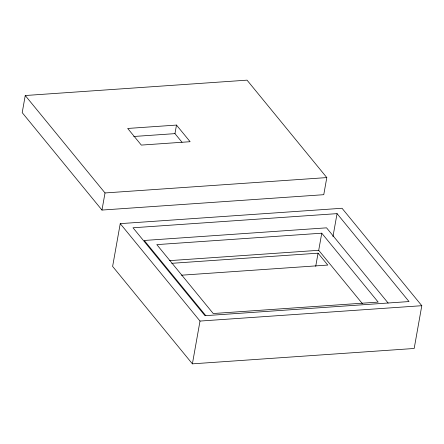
<?xml version="1.0" encoding="UTF-8"?>
<svg xmlns="http://www.w3.org/2000/svg" width="444" height="444" viewBox="0 0 444 444"><rect width="100%" height="100%" fill="white"/><g stroke="black" fill="none" stroke-linecap="round" stroke-linejoin="round"><path stroke-width="0.67" d="M25.247 95.521L22.2 112.632L101.97 210.062L323.759 194.694L326.806 177.583L247.036 80.153L25.247 95.521L105.017 192.951L101.97 210.062M120.241 223.637L112.621 266.417L192.391 363.847L414.18 348.479L421.8 305.7L342.03 208.269L120.241 223.637L200.011 321.068L192.391 363.847M181.996 142.219L174.969 133.633L176.496 125.075L127.7 128.455L141.32 145.088L190.11 141.708L176.496 125.075M315.712 266.345L318.059 253.18L171.773 263.314M362.448 303.724L318.714 250.305L321.761 233.194L156.815 244.622L213.237 313.531L378.183 302.103L321.761 233.194M332.961 236.602L337.052 213.636L133.006 227.778L204.989 315.695L409.035 301.559L337.052 213.636M133.733 136.491L174.969 133.633M105.017 192.951L326.806 177.583M169.641 260.634L318.714 250.305M181.502 275.197L327.783 265.062L318.059 253.18M200.011 321.068L421.8 305.7M388.134 303.052L326.551 227.839L144.244 240.47L205.827 315.684"/></g></svg>
